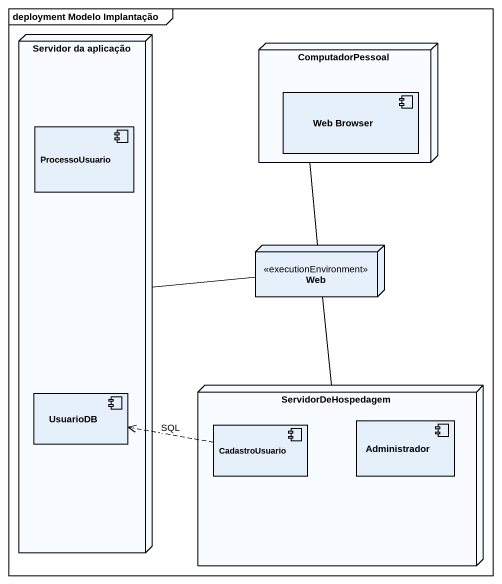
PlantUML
@startuml
mainframe deployment Modelo Implantação
node "Servidor da aplicação" as Servidor_da_aplicação {
  component ProcessoUsuario
  component UsuarioDB
}
node ComputadorPessoal {
  component "Web Browser" as Web_Browser
}
node Web <<executionEnvironment>>
node ServidorDeHospedagem {
  component CadastroUsuario
  component Administrador
}
Servidor_da_aplicação -right- Web
ComputadorPessoal -- Web
ServidorDeHospedagem -up- Web
CadastroUsuario .left.> UsuarioDB : SQL
@enduml
